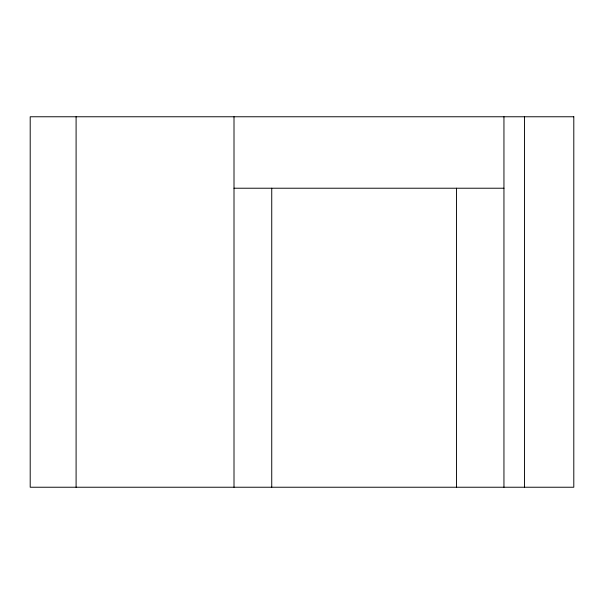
<?xml version="1.0" encoding="UTF-8"?>
<svg xmlns="http://www.w3.org/2000/svg" width="604" height="604" viewBox="0 0 604 604"><rect width="100%" height="100%" fill="white"/><g stroke="black" fill="none" stroke-linecap="round" stroke-linejoin="round"><path stroke-width="0.91" d="M234.005 188.222L503.947 188.222M524.499 116.768L524.499 487.232M503.947 116.768L503.947 487.232M456.496 188.222L456.496 487.232M271.74 188.222L271.74 487.232M234.005 116.768L234.005 487.232M76.096 116.768L76.096 487.232M573.8 116.768L30.2 116.768L30.2 487.232L573.8 487.232L573.8 116.768"/></g></svg>
